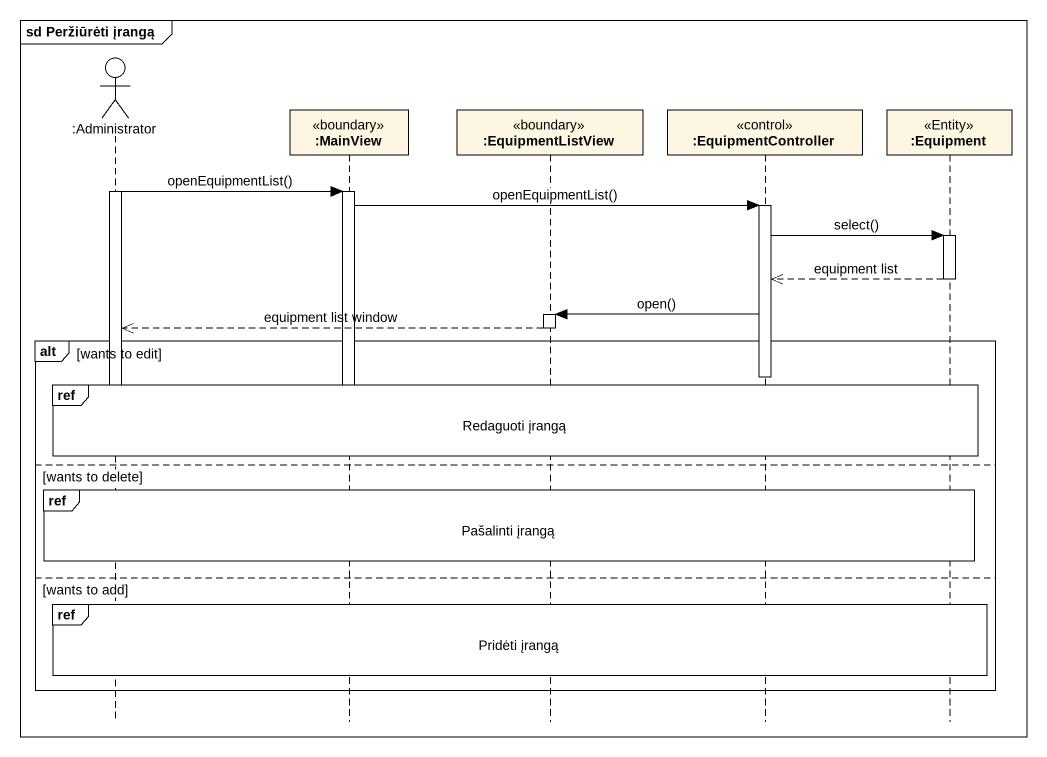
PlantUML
@startuml
mainframe sd Peržiūrėti įrangą
hide footbox
actor ":Administrator" as Administrator
participant ":MainView" as MainView <<boundary>>
participant ":EquipmentListView" as EquipmentListView <<boundary>>
participant ":EquipmentController" as EquipmentController <<control>>
participant ":Equipment" as Equipment <<Entity>>

activate Administrator
Administrator -> MainView : openEquipmentList()
activate MainView
MainView -> EquipmentController : openEquipmentList()
activate EquipmentController
EquipmentController -> Equipment : select()
activate Equipment
Equipment -->> EquipmentController : equipment list
deactivate Equipment
EquipmentController -> EquipmentListView : open()
activate EquipmentListView
EquipmentListView -->> Administrator : equipment list window
deactivate EquipmentListView
alt wants to edit
  deactivate EquipmentController
  ref over Administrator, MainView, EquipmentListView, EquipmentController, Equipment : Redaguoti įrangą
  deactivate MainView
  deactivate Administrator
else wants to delete
  ref over Administrator, MainView, EquipmentListView, EquipmentController, Equipment : Pašalinti įrangą
else wants to add
  ref over Administrator, MainView, EquipmentListView, EquipmentController, Equipment : Pridėti įrangą
end
@enduml
